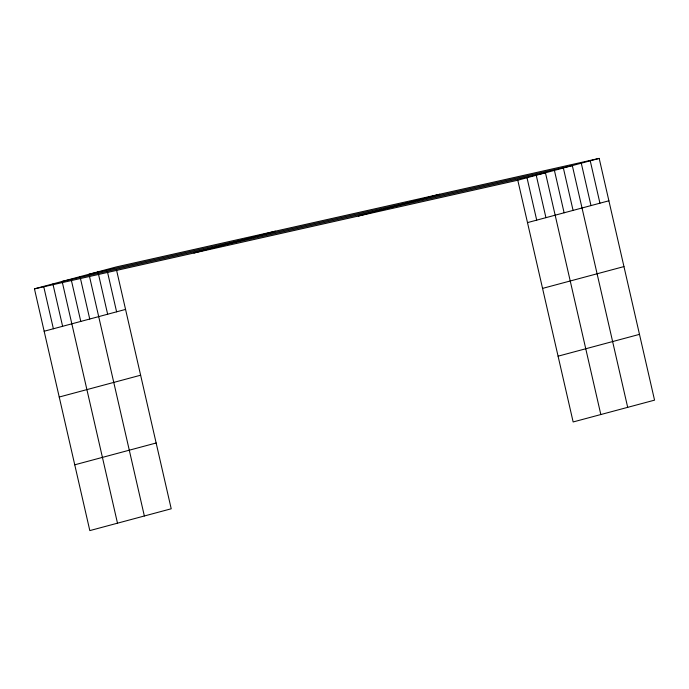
<?xml version="1.0" encoding="UTF-8"?>
<svg xmlns="http://www.w3.org/2000/svg" width="689" height="689" viewBox="0 0 689 689"><rect width="100%" height="100%" fill="white"/><g stroke="black" fill="none" stroke-linecap="round" stroke-linejoin="round"><path stroke-width="1.03" d="M116.562 270.14L171.216 508.783L89.82 530.599L34.45 288.855L115.855 267.039L599.18 158.401L654.55 400.145L573.145 421.961L517.784 180.217L599.18 158.401M193.953 253.001L275.35 231.185M358.28 216.07L439.685 194.255M44.156 331.245L125.562 309.421M527.49 222.607L608.895 200.792M59.228 397.028L140.625 375.212M542.553 288.398L623.958 266.583M74.748 464.808L156.153 442.993M558.081 356.179L639.487 334.363M88.993 274.239L572.318 165.601L627.688 407.345M34.45 288.855L517.784 180.217M590.232 160.804L599.938 203.195M581.275 163.207L590.981 205.589M563.369 168.004L573.076 210.395M554.412 170.407L564.119 212.789M600.825 414.545L545.455 172.801L62.131 281.439L117.492 523.175M536.231 175.273L545.938 217.664M527.007 177.745L536.714 220.135M107.372 271.5L116.605 311.824M97.941 271.836L107.648 314.227M89.467 276.306L144.354 515.975M80.036 276.633L89.742 319.024M71.32 280.07L80.785 321.427M52.898 283.911L62.613 326.293M43.674 286.383L53.38 328.765"/></g></svg>
